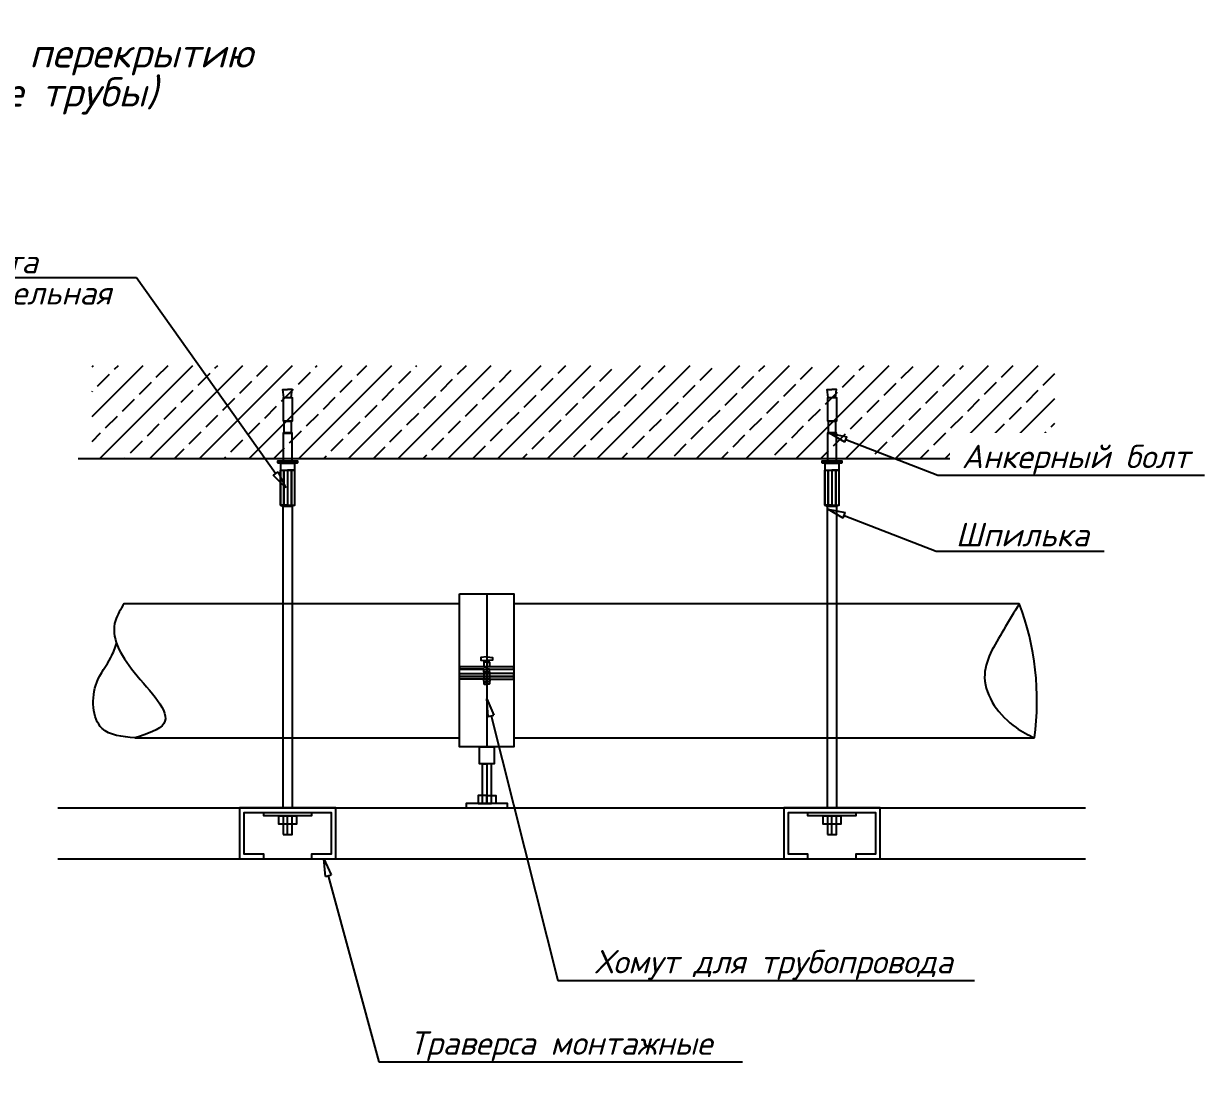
# Model space of a CAD drawing. Header units: millimetres. Extents: x -3689 to 2883575, y -702957 to -604547.
# Drawn here: x 2723197 to 2733273, y -686695 to -677560 of the extents above; entities that cross this region are included whole.
import ezdxf
from ezdxf import colors
from ezdxf.entities.mleader import LeaderData, LeaderLine
from ezdxf.math import Vec2, Vec3

# ---------------------------------------------------------------- set-up
doc = ezdxf.new("R2010")
doc.units = ezdxf.units.MM
doc.layers.add('ВК-текст К1', color=7, linetype='Continuous', lineweight=25)
doc.styles.add('SPDS', font='isocpeui.ttf')

# ---------------------------------------------------------------- blocks, each defined once
blk = doc.blocks.new('_ClosedBlank')
at = {"color": 0, "linetype": 'ByBlock', "lineweight": -2}
for p, q in [((-1, 0.167), (0, 0)), ((-1, 0.167), (-1, -0.167)), ((0, 0), (-1, -0.167))]:
    blk.add_line(p, q, dxfattribs=at)

msp = doc.modelspace()

# ---------------------------------------------------------------- hatches: boundary and pattern name
h = msp.add_hatch()
h.set_pattern_fill('JIS_STN_2.5', color=256, scale=120)
h.set_pattern_definition([(45, (2633477.87, -379624.12), (-212.13203, 212.13203), []), (45, (2633689.67, -379624.12), (-212.13203, 212.13203), [144, -60])])
h.paths.add_polyline_path([(2723781.9619, -680479.3773), (2731997.9386, -680479.3773), (2731997.9386, -681272.9723), (2723781.9619, -681272.9723)])

# ---------------------------------------------------------------- linework, layer by layer
for p, q in [((2723663.9662, -681272.9723), (2732169.1525, -681272.9723)), ((2727149.3249, -682429.5553), (2727149.3249, -683734.2941)), ((2724055.932, -682511.4063), (2726917.9839, -682511.4063)), ((2727380.6658, -682511.4063), (2731694.0059, -682511.4063)), ((2727125.1077, -683051.4723), (2726917.9839, -683051.4723)), ((2727125.1077, -683073.6833), (2726917.9839, -683073.6833)), ((2724146.1192, -683659.0928), (2726917.9839, -683659.0928)), ((2727380.6658, -683659.0928), (2731822.7796, -683659.0928)), ((2723489.9103, -684255.1783), (2732258.4529, -684255.1783)), ((2725450.4385, -684483.7903), (2725450.2927, -684323.6483)), ((2730095.3102, -684483.7903), (2730095.1644, -684323.6483))]:
    msp.add_line(p, q)
for points in [[(2725416.7102, -680751.2517), (2725409.5932, -680683.6367), (2725448.7382, -680683.6367)], [(2725480.7662, -680751.2521), (2725487.8842, -680683.6372), (2725448.7392, -680683.6367)], [(2730061.5819, -680751.2517), (2730054.4649, -680683.6367), (2730093.6099, -680683.6367)], [(2730125.6379, -680751.2521), (2730132.7559, -680683.6372), (2730093.6109, -680683.6367)], [(2725416.7102, -680957.6577), (2725414.2988, -680954.0987), (2725487.8842, -680954.0987), (2725484.3262, -680957.6577), (2725416.7102, -680957.6577)], [(2730061.5819, -680957.6577), (2730059.1705, -680954.0987), (2730132.7559, -680954.0987), (2730129.1979, -680957.6577), (2730061.5819, -680957.6577)], [(2725413.1512, -681057.3017), (2725487.8842, -681057.3017), (2725484.3262, -681053.7437), (2725416.7102, -681053.7437), (2725413.1512, -681057.3017)], [(2730058.0229, -681057.3017), (2730132.7559, -681057.3017), (2730129.1979, -681053.7437), (2730061.5819, -681053.7437), (2730058.0229, -681057.3017)], [(2725366.8882, -681309.9707), (2725388.2402, -681313.5297), (2725512.7952, -681313.5297), (2725534.1482, -681309.9707), (2725366.8882, -681309.9707)], [(2730011.7599, -681309.9707), (2730033.1119, -681313.5297), (2730157.6669, -681313.5297), (2730179.0199, -681309.9707), (2730011.7599, -681309.9707)], [(2725388.2402, -681672.9607), (2725413.1512, -681680.0777), (2725448.7382, -681680.0777)], [(2725512.7952, -681672.9607), (2725487.8842, -681680.0777), (2725452.2972, -681680.0777)], [(2730033.1119, -681672.9607), (2730058.0229, -681680.0777), (2730093.6099, -681680.0777)], [(2730157.6669, -681672.9607), (2730132.7559, -681680.0777), (2730097.1689, -681680.0777)], [(2727146.4607, -682966.9223), (2727100.1967, -682974.0393), (2727100.1967, -682995.3923), (2727128.6667, -682998.9503), (2727148.7702, -682998.9503), (2727148.7702, -683013.1853), (2727125.1077, -683013.1853), (2727128.6667, -683009.6263), (2727128.6667, -682998.9503)], [(2727125.1077, -683013.1853), (2727125.1077, -683051.4723), (2727149.3249, -683051.4723), (2727149.3249, -683073.6833), (2727149.3249, -683095.0363), (2727125.1077, -683095.0363), (2727125.1077, -683073.6833), (2727149.3249, -683073.6833)], [(2727173.542, -683013.1853), (2727173.542, -683051.4723), (2727149.3249, -683051.4723), (2727149.3249, -683073.6833), (2727149.3249, -683095.0363), (2727173.542, -683095.0363), (2727173.542, -683073.6833), (2727149.3249, -683073.6833)], [(2727152.189, -682966.9223), (2727198.453, -682974.0393), (2727198.453, -682995.3923), (2727169.983, -682998.9503), (2727149.8795, -682998.9503), (2727149.8795, -683013.1853), (2727173.542, -683013.1853), (2727169.983, -683009.6263), (2727169.983, -682998.9503)], [(2727125.1077, -683159.0928), (2727125.1077, -683162.6513), (2727121.5492, -683166.2098), (2727121.5497, -683173.3283), (2727125.1077, -683176.8863), (2727128.6667, -683176.8863), (2727128.6667, -683180.4453), (2727150.0187, -683180.4453), (2727150.0187, -683159.0933), (2727125.1077, -683159.0928)], [(2727128.6667, -683180.4453), (2727125.1077, -683184.0043), (2727125.1077, -683198.2393), (2727128.6667, -683201.7973), (2727150.0187, -683201.7973), (2727150.0187, -683180.4453)], [(2727173.542, -683159.0928), (2727173.542, -683162.6513), (2727177.1005, -683166.2098), (2727177.1, -683173.3283), (2727173.542, -683176.8863), (2727169.983, -683176.8863), (2727169.983, -683180.4453), (2727148.631, -683180.4453), (2727148.631, -683159.0933), (2727173.542, -683159.0928)], [(2727169.983, -683180.4453), (2727173.542, -683184.0043), (2727173.542, -683198.2393), (2727169.983, -683201.7973), (2727148.631, -683201.7973), (2727148.631, -683180.4453)], [(2725245.8912, -684690.7537), (2725245.8912, -684650.7537), (2725079.8385, -684650.7537), (2725079.8385, -684295.1783), (2725821.0289, -684295.1783), (2725821.0289, -684650.7537), (2725654.9761, -684650.7537), (2725654.9761, -684690.7537), (2725861.0289, -684690.7537), (2725861.0289, -684255.1783), (2725039.8385, -684255.1783), (2725039.8385, -684690.7537), (2725245.8912, -684690.7537)], [(2729890.7629, -684690.7537), (2729890.7629, -684650.7537), (2729724.7102, -684650.7537), (2729724.7102, -684295.1783), (2730465.9006, -684295.1783), (2730465.9006, -684650.7537), (2730299.8478, -684650.7537), (2730299.8478, -684690.7537), (2730505.9006, -684690.7537), (2730505.9006, -684255.1783), (2729684.7102, -684255.1783), (2729684.7102, -684690.7537), (2729890.7629, -684690.7537)]]:
    msp.add_lwpolyline(points)
for points in [[(2725487.8842, -680954.0987), (2725414.2988, -680954.0987), (2725414.2988, -680751.2517), (2725487.8842, -680751.2517)], [(2730132.7559, -680954.0987), (2730059.1705, -680954.0987), (2730059.1705, -680751.2517), (2730132.7559, -680751.2517)], [(2725416.7102, -681053.7437), (2725484.3262, -681053.7437), (2725484.3262, -680957.6577), (2725416.7102, -680957.6577)], [(2730061.5819, -681053.7437), (2730129.1979, -681053.7437), (2730129.1979, -680957.6577), (2730061.5819, -680957.6577)], [(2725413.1512, -681292.1777), (2725487.8842, -681292.1777), (2725487.8842, -681057.3017), (2725413.1512, -681057.3017)], [(2730058.0229, -681292.1777), (2730132.7559, -681292.1777), (2730132.7559, -681057.3017), (2730058.0229, -681057.3017)], [(2725534.1482, -681309.9707), (2725366.8882, -681309.9707), (2725366.8882, -681292.1777), (2725534.1482, -681292.1777)], [(2725388.2402, -681672.9607), (2725512.7952, -681672.9607), (2725512.7952, -681313.5297), (2725388.2402, -681313.5297)], [(2725388.2402, -681374.0277), (2725512.7952, -681374.0277), (2725512.7952, -681313.5297), (2725388.2402, -681313.5297)], [(2730179.0199, -681309.9707), (2730011.7599, -681309.9707), (2730011.7599, -681292.1777), (2730179.0199, -681292.1777)], [(2730033.1119, -681672.9607), (2730157.6669, -681672.9607), (2730157.6669, -681313.5297), (2730033.1119, -681313.5297)], [(2730033.1119, -681374.0277), (2730157.6669, -681374.0277), (2730157.6669, -681313.5297), (2730033.1119, -681313.5297)], [(2725388.2402, -681374.0277), (2725416.7102, -681374.0277), (2725416.7102, -681672.9607), (2725388.2402, -681672.9607)], [(2725416.7102, -681374.0277), (2725450.5177, -681374.0277), (2725450.5177, -681672.9607), (2725416.7102, -681672.9607)], [(2725484.3252, -681374.0277), (2725450.5177, -681374.0277), (2725450.5177, -681672.9607), (2725484.3252, -681672.9607)], [(2725512.7952, -681374.0277), (2725484.3252, -681374.0277), (2725484.3252, -681672.9607), (2725512.7952, -681672.9607)], [(2730033.1119, -681374.0277), (2730061.5819, -681374.0277), (2730061.5819, -681672.9607), (2730033.1119, -681672.9607)], [(2730061.5819, -681374.0277), (2730095.3894, -681374.0277), (2730095.3894, -681672.9607), (2730061.5819, -681672.9607)], [(2730129.1969, -681374.0277), (2730095.3894, -681374.0277), (2730095.3894, -681672.9607), (2730129.1969, -681672.9607)], [(2730157.6669, -681374.0277), (2730129.1969, -681374.0277), (2730129.1969, -681672.9607), (2730157.6669, -681672.9607)], [(2725413.1512, -681680.0777), (2725487.7791, -681680.0777), (2725487.7476, -684255.1783), (2725413.1197, -684255.1783)], [(2730058.0229, -681680.0777), (2730132.6508, -681680.0777), (2730132.6193, -684255.1783), (2730057.9914, -684255.1783)], [(2726917.9839, -682429.5553), (2727380.6658, -682429.5553), (2727380.6658, -683734.2941), (2726917.9839, -683734.2941)], [(2726917.9839, -683073.6833), (2727149.3249, -683073.6833), (2727149.3249, -683051.4723), (2726917.9839, -683051.4723)], [(2727125.1077, -683134.1823), (2726917.9839, -683134.1823), (2726917.9839, -683109.2713), (2727125.1077, -683109.2713)], [(2726917.9839, -683134.1823), (2727125.1077, -683134.1823), (2727125.1077, -683159.0928), (2726917.9839, -683159.0928)], [(2727149.3249, -683095.0363), (2727125.1077, -683095.0363), (2727125.1077, -683109.2713), (2727149.3249, -683109.2713)], [(2727149.3249, -683109.2713), (2727125.1077, -683109.2713), (2727125.1077, -683134.1823), (2727149.3249, -683134.1823)], [(2727149.3249, -683134.1823), (2727125.1077, -683134.1823), (2727125.1077, -683159.0933), (2727149.3249, -683159.0928)], [(2727149.3249, -683073.6833), (2727380.6658, -683073.6833), (2727380.6658, -683051.4723), (2727149.3249, -683051.4723)], [(2727149.3249, -683095.0363), (2727173.542, -683095.0363), (2727173.542, -683109.2713), (2727149.3249, -683109.2713)], [(2727149.3249, -683109.2713), (2727173.542, -683109.2713), (2727173.542, -683134.1823), (2727149.3249, -683134.1823)], [(2727149.3249, -683134.1823), (2727173.542, -683134.1823), (2727173.542, -683159.0933), (2727149.3249, -683159.0928)], [(2727173.542, -683134.1823), (2727380.6658, -683134.1823), (2727380.6658, -683109.2713), (2727173.542, -683109.2713)], [(2727380.6658, -683134.1823), (2727173.542, -683134.1823), (2727173.542, -683159.0928), (2727380.6658, -683159.0928)], [(2725245.8072, -684295.1783), (2725655.0602, -684295.1783), (2725655.0602, -684323.6483), (2725245.8072, -684323.6483)], [(2725374.1897, -684323.6483), (2725526.3956, -684323.6483), (2725526.3956, -684396.5413), (2725374.1897, -684396.5413)], [(2725413.0672, -684483.7903), (2725487.8098, -684483.7903), (2725487.8098, -684323.6483), (2725413.0672, -684323.6483)], [(2729890.6789, -684295.1783), (2730299.9319, -684295.1783), (2730299.9319, -684323.6483), (2729890.6789, -684323.6483)], [(2730019.0615, -684323.6483), (2730171.2673, -684323.6483), (2730171.2673, -684396.5413), (2730019.0615, -684396.5413)], [(2730057.9389, -684483.7903), (2730132.6815, -684483.7903), (2730132.6815, -684323.6483), (2730057.9389, -684323.6483)]]:
    msp.add_lwpolyline(points, close=True)
msp.add_arc((2729504.1049, -683338.1873), 2340.7761, 352.12029655, 20.68365903)
for points in [[(2724055.932, -682511.4063), (2723980.7119, -682656.9663), (2724141.1477, -683097.949), (2724394.5914, -683536.1036), (2724146.1192, -683659.0928)], [(2731694.0059, -682511.4063), (2731559.2365, -682738.1214), (2731398.3092, -683143.9016), (2731666.3833, -683570.861), (2731822.7796, -683659.0928)], [(2724146.1192, -683659.0928), (2723866.9167, -683578.4573), (2723822.3934, -683185.1497), (2723942.601, -682971.8241), (2723993.2607, -682847.065)]]:
    msp.add_spline(points, degree=3)

# ---------------------------------------------------------------- texts
at = {"layer": 'ВК-текст К1', "insert": (2722017.2659, -677685.0383), "char_height": 250, "attachment_point": 2, "line_spacing_factor": 0.8, "style": 'SPDS', "bg_fill": 3, "box_fill_scale": 1.5, "bg_fill_color": 256, "bg_fill_true_color": 13158600, "bg_fill_transparency": 0}
msp.add_mtext('Крепление трубопровода к перекрытию\\P(Чугунные и стальные трубы)', dxfattribs=at)

# ---------------------------------------------------------------- next in the draw order: leaders
at = {"layer": 'ВК-текст К1'}
ml = msp.add_multileader_mtext('Standard', dxfattribs=at)
ml.set_content('Муфта \\Pсоединительная', color=256, style='SPDS')
ml.set_leader_properties(color=256, linetype='ByLayer', lineweight=-1)
ml.set_arrow_properties(name='CLOSEDBLANK')
ml.build(insert=Vec2(0, 0))
ml.multileader.update_dxf_attribs({"text_left_attachment_type": 6, "text_right_attachment_type": 6, "dogleg_length": 150, "arrow_head_size": 150})
ctx = ml.context
ctx.base_point, ctx.char_height, ctx.arrow_head_size, ctx.landing_gap_size, ctx.plane_origin = Vec3(2721856.8301, -679732.1697), 200, 150, 50, Vec3(2704714.4626, -679059.8574)
ctx.left_attachment, ctx.right_attachment, ctx.text_align_type = 6, 6, 1
notes = []
notes.append((ctx, [(1, (1, 1, 0), (2724161.3756, -679732.1697), (-1, 0), 150, [(0, [(2725433.614, -681523.4941)], 0, [])])]))
ctx.mtext.insert, ctx.mtext.rotation, ctx.mtext.alignment, ctx.mtext.line_spacing_factor, ctx.mtext.line_spacing_style, ctx.mtext.flow_direction = Vec3(2722934.1028, -679492.1697), 6.2831853072, 2, 0.8, 2, 5
ctx.mtext.has_bg_fill, ctx.mtext.bg_color, ctx.mtext.bg_scale_factor, ctx.mtext.bg_transparency, ctx.mtext.use_window_bg_color = 1, -1027028792, 1.5, 0, 1
ml = msp.add_multileader_mtext('Standard', dxfattribs=at)
ml.set_content('Анкерный болт', color=256, style='SPDS')
ml.set_leader_properties(color=256, linetype='ByLayer', lineweight=-1)
ml.set_arrow_properties(name='CLOSEDBLANK')
ml.build(insert=Vec2(0, 0))
ml.multileader.update_dxf_attribs({"text_left_attachment_type": 6, "text_right_attachment_type": 6, "dogleg_length": 150, "arrow_head_size": 150})
ctx = ml.context
ctx.base_point, ctx.char_height, ctx.arrow_head_size, ctx.landing_gap_size, ctx.plane_origin = Vec3(2731149.5237, -681416.0399), 200, 150, 50, Vec3(2713804.6685, -679558.0348)
ctx.left_attachment, ctx.right_attachment, ctx.text_align_type = 6, 6, 1
notes.append((ctx, [(0, (1, 1, 0), (2730999.5237, -681416.0399), (1, 0), 150, [(0, [(2730074.0374, -681057.3017)], 0, [])])]))
ctx.mtext.insert, ctx.mtext.rotation, ctx.mtext.alignment, ctx.mtext.line_spacing_factor, ctx.mtext.line_spacing_style, ctx.mtext.flow_direction = Vec3(2732174.9782, -681156.0399), 6.2831853072, 2, 0.8, 2, 5
ctx.mtext.has_bg_fill, ctx.mtext.bg_color, ctx.mtext.bg_scale_factor, ctx.mtext.bg_transparency, ctx.mtext.use_window_bg_color = 1, -1027028792, 1.5, 0, 1
ml = msp.add_multileader_mtext('Standard', dxfattribs=at)
ml.set_content('Хомут для трубопровода', color=256, style='SPDS')
ml.set_leader_properties(color=256, linetype='ByLayer', lineweight=-1)
ml.set_arrow_properties(name='CLOSEDBLANK')
ml.build(insert=Vec2(0, 0))
ml.multileader.update_dxf_attribs({"text_left_attachment_type": 6, "text_right_attachment_type": 6, "dogleg_length": 150, "arrow_head_size": 150})
ctx = ml.context
ctx.base_point, ctx.char_height, ctx.arrow_head_size, ctx.landing_gap_size, ctx.plane_origin = Vec3(2727906.6988, -685729.9974), 200, 150, 50, Vec3(2710880.8367, -684000.0381)
ctx.left_attachment, ctx.right_attachment, ctx.text_align_type = 6, 6, 1
notes.append((ctx, [(0, (1, 1, 0), (2727756.6988, -685729.9974), (1, 0), 150, [(0, [(2727149.3249, -683324.3474)], 0, [])])]))
ctx.mtext.insert, ctx.mtext.rotation, ctx.mtext.alignment, ctx.mtext.line_spacing_factor, ctx.mtext.line_spacing_style, ctx.mtext.flow_direction = Vec3(2729598.9715, -685469.9974), 6.2831853072, 2, 0.8, 2, 5
ctx.mtext.has_bg_fill, ctx.mtext.bg_color, ctx.mtext.bg_scale_factor, ctx.mtext.bg_transparency, ctx.mtext.use_window_bg_color = 1, -1027028792, 1.5, 0, 1
for ctx, leaders in notes:
    for number, flags, end, landing, length, lines in leaders:
        leader = LeaderData()
        leader.index, (leader.has_last_leader_line, leader.has_dogleg_vector, leader.attachment_direction) = number, flags
        leader.last_leader_point, leader.dogleg_vector, leader.dogleg_length = Vec3(end), Vec3(landing), length
        for number, points, colour, breaks in lines:
            line = LeaderLine()
            line.index, line.vertices, line.color, line.breaks = number, Vec3.list(points), colors.encode_raw_color(colour), breaks
            leader.lines.append(line)
        ctx.leaders.append(leader)

# ---------------------------------------------------------------- next in the draw order: linework, layer by layer
msp.add_line((2723489.9103, -684690.7537), (2732258.4529, -684690.7537))
for points in [[(2727087.0469, -683734.2941), (2727211.6029, -683734.2941), (2727211.6029, -683880.2021), (2727087.0469, -683880.2021)], [(2727111.9579, -683880.2021), (2727151.1039, -683880.2021), (2727151.1039, -684218.2801), (2727111.9579, -684218.2801)], [(2727190.2499, -683880.2021), (2727151.1039, -683880.2021), (2727151.1039, -684218.2801), (2727190.2499, -684218.2801)], [(2727150.9259, -684150.6651), (2727076.3709, -684150.6651), (2727076.3709, -684218.2801), (2727150.9259, -684218.2801)], [(2727151.2818, -684150.6651), (2727225.8369, -684150.6651), (2727225.8369, -684218.2801), (2727151.2818, -684218.2801)], [(2726973.1679, -684255.1783), (2727325.4819, -684255.1783), (2727325.4819, -684218.2801), (2726973.1679, -684218.2801)]]:
    msp.add_lwpolyline(points, close=True)

# ---------------------------------------------------------------- next in the draw order: leaders
ml = msp.add_multileader_mtext('Standard', dxfattribs=at)
ml.set_content('Шпилька', color=256, style='SPDS')
ml.set_leader_properties(color=256, linetype='ByLayer', lineweight=-1)
ml.set_arrow_properties(name='CLOSEDBLANK')
ml.build(insert=Vec2(0, 0))
ml.multileader.update_dxf_attribs({"text_left_attachment_type": 6, "text_right_attachment_type": 6, "dogleg_length": 150, "arrow_head_size": 150})
ctx = ml.context
ctx.base_point, ctx.char_height, ctx.arrow_head_size, ctx.landing_gap_size, ctx.plane_origin = Vec3(2731135.2887, -682063.7269), 200, 150, 50, Vec3(2713790.4335, -680205.7218)
ctx.left_attachment, ctx.right_attachment, ctx.text_align_type = 6, 6, 1
notes = []
notes.append((ctx, [(0, (1, 1, 0), (2730985.2887, -682063.7269), (1, 0), 150, [(0, [(2730059.8024, -681704.9887)], 0, [])])]))
ctx.mtext.insert, ctx.mtext.rotation, ctx.mtext.alignment, ctx.mtext.line_spacing_factor, ctx.mtext.line_spacing_style, ctx.mtext.flow_direction = Vec3(2731719.6069, -681823.7269), 6.2831853072, 2, 0.8, 2, 5
ctx.mtext.has_bg_fill, ctx.mtext.bg_color, ctx.mtext.bg_scale_factor, ctx.mtext.bg_transparency, ctx.mtext.use_window_bg_color = 1, -1027028792, 1.5, 0, 1
for ctx, leaders in notes:
    for number, flags, end, landing, length, lines in leaders:
        leader = LeaderData()
        leader.index, (leader.has_last_leader_line, leader.has_dogleg_vector, leader.attachment_direction) = number, flags
        leader.last_leader_point, leader.dogleg_vector, leader.dogleg_length = Vec3(end), Vec3(landing), length
        for number, points, colour, breaks in lines:
            line = LeaderLine()
            line.index, line.vertices, line.color, line.breaks = number, Vec3.list(points), colors.encode_raw_color(colour), breaks
            leader.lines.append(line)
        ctx.leaders.append(leader)

# ---------------------------------------------------------------- next in the draw order: leaders
ml = msp.add_multileader_mtext('Standard', dxfattribs=at)
ml.set_content('Траверса монтажные', color=256, style='SPDS')
ml.set_leader_properties(color=256, linetype='ByLayer', lineweight=-1)
ml.set_arrow_properties(name='CLOSEDBLANK')
ml.build(insert=Vec2(0, 0))
ml.multileader.update_dxf_attribs({"text_left_attachment_type": 6, "text_right_attachment_type": 6, "dogleg_length": 150, "arrow_head_size": 150})
ctx = ml.context
ctx.base_point, ctx.char_height, ctx.arrow_head_size, ctx.landing_gap_size, ctx.plane_origin = Vec3(2726378.1364, -686424.9837), 200, 150, 50, Vec3(2707654.2678, -684131.9923)
ctx.left_attachment, ctx.right_attachment, ctx.text_align_type = 6, 6, 1
notes = []
notes.append((ctx, [(0, (1, 1, 0), (2726228.1364, -686424.9837), (1, 0), 150, [(0, [(2725758.0025, -684690.7537)], 0, [])])]))
ctx.mtext.insert, ctx.mtext.rotation, ctx.mtext.alignment, ctx.mtext.line_spacing_factor, ctx.mtext.line_spacing_style, ctx.mtext.flow_direction = Vec3(2727781.9243, -686164.9837), 6.2831853072, 2, 0.8, 2, 5
ctx.mtext.has_bg_fill, ctx.mtext.bg_color, ctx.mtext.bg_scale_factor, ctx.mtext.bg_transparency, ctx.mtext.use_window_bg_color = 1, -1027028792, 1.5, 0, 1
for ctx, leaders in notes:
    for number, flags, end, landing, length, lines in leaders:
        leader = LeaderData()
        leader.index, (leader.has_last_leader_line, leader.has_dogleg_vector, leader.attachment_direction) = number, flags
        leader.last_leader_point, leader.dogleg_vector, leader.dogleg_length = Vec3(end), Vec3(landing), length
        for number, points, colour, breaks in lines:
            line = LeaderLine()
            line.index, line.vertices, line.color, line.breaks = number, Vec3.list(points), colors.encode_raw_color(colour), breaks
            leader.lines.append(line)
        ctx.leaders.append(leader)

doc.saveas('drawing.dxf')
